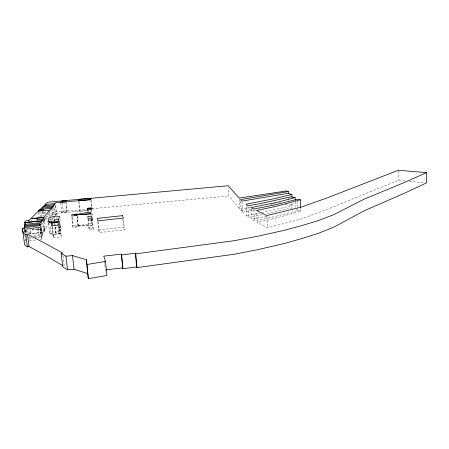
<?xml version="1.0" encoding="UTF-8"?>
<svg xmlns="http://www.w3.org/2000/svg" width="449" height="449" viewBox="0 0 449 449"><rect width="100%" height="100%" fill="white"/><g stroke="black" fill="none" stroke-linecap="round" stroke-linejoin="round"><path stroke-width="0.34" stroke-dasharray="2.25 1.68" d="M34.904 237.207L42.414 236.264L41.375 225.336M77.279 216.356L78.21 226.852L72.985 227.362L71.806 216.671M78.283 225.656L77.368 216.744M72.985 227.362L72.093 216.586M60.772 202.948L61.889 212.815L67.024 212.371L66.25 202.639M24.487 240.501L25.548 240.367L25.638 239.581M59.319 225.488L60.177 233.009L59.021 234.024L53.218 234.591L49.693 233.289L50.383 229.029L49.755 223.681M87.813 210.497L79.742 211.238L80.135 209.806L79.243 201.461M91.854 210.126L92.247 208.69L91.388 200.361M55.581 215.273L56.596 213.275L55.536 204.065M60.649 225.241L60.952 227.912L59.655 230.982L60.177 233.009L59.549 233.564L58.684 226.021M90.569 219.011L92.516 218.882L91.708 220.397L88.616 220.622L89.048 219.6M91.708 220.397L92.516 218.882M88.616 220.622L88.986 219.797L92.067 219.578M55.199 215.846L52.931 219.264L51.068 220.756M54.206 217.204L53.633 218.023L51.556 218.197M55.345 205.541L56.338 214.134L55.345 215.542L54.346 206.894M49.424 222.777C46.202 226.111 44.715 230.376 42.447 234.221L31.525 235.472M44.44 218.54L44.681 220.582L43.996 221.531L43.755 219.477M26.536 233.25L27.305 232.245L27.052 230.225M33.473 228.85L30.274 232.082L27.305 232.245M61.889 212.815L63.303 211.367L67.182 210.991M47.538 213.617C59.835 209.531 74.018 211.883 86.736 209.2M405.194 180.947L398.325 180.313L327.663 209.183L301.004 219.106L267.419 227.738L257.198 222.266L256.688 211.855M300.628 208.499L300.718 211.176L275.568 218.231L257.198 222.266M300.718 211.176L297.625 210.592L274.575 216.682L254.33 220.734L251.58 219.264L251.058 209.015M292.22 203.448L292.293 205.513L262.581 212.523M50.383 229.029L57.848 227.43L60.952 227.912M292.518 208.207L291.311 207.977L266.319 213.853M266.745 216.149L251.58 219.264M262.396 214.706L248.493 217.327L246.557 215.649L246.03 205.591M246.557 215.649L259.904 213.107M285.166 204.946L288.516 204.323L292.293 205.513M278.604 203.133L280.664 202.785M240.658 200.995L241.186 210.71L242.488 212.326L255.588 210.171M241.186 210.71L251.507 209.021M270.618 204.407L272.599 204.093M273.261 203.992L276.567 203.47M250.503 207.528L239.867 209.077L228.827 195.972L228.35 187.777M29.213 240.872L35.965 239.873M40.017 239.272L42.049 238.975L40.691 227.755M29.033 239.104L33.108 238.526M37.183 237.948L41.257 237.369L42.049 238.975M28.377 237.05L29.729 236.87M33.782 236.342L41.213 235.366L40.303 227.811M28.764 237.976L31.492 237.633M54.694 223.282L56.086 233.514L60.177 233.009M87.864 218.663L88.851 228.103L89.587 230.028L93.465 229.546L92.342 218.663M88.851 228.103L92.702 227.632L93.465 229.546M28.68 233.957L43.738 232.313L45.091 228.833L43.895 218.831M59.549 233.564L60.929 233.401L60.065 225.869M52.342 226.739L53.42 237.678L53.223 234.288L60.929 233.401L61.244 236.769L53.42 237.678L52.112 226.487M78.261 226.027L92.163 225.151L91.708 223.377L75.494 226.195L92.163 225.151L91.568 219.017M97.781 221.778L99.195 232.604L124.429 229.781L123.408 218.77M98.612 229.972L123.52 227.2L124.429 229.781M28.427 233.963L43.738 232.313L42.599 222.822M48.486 223.058L49.693 233.289L55.945 232.666L55.631 231.415L59.655 230.982L58.729 222.861M73.114 225.881L78.306 225.37L78.21 226.852L77.127 216.828M92.247 208.69L228.827 195.972M56.596 213.275L87.707 210.497M46.993 214.97L56.338 214.134M45.792 216.351L52.617 215.773M44.647 218.775L47.409 218.545M44.743 217.557L48.223 217.282M43.946 219.948L48.784 219.583M49.474 219.527L52.931 219.264L52.774 217.911M43.031 221.604L47.847 221.301M43.401 220.65L44.681 220.582M409.314 181.329L425.108 182.788M49.693 233.289L53.246 234.586M105.537 271.162L104.168 260.285M25.481 230.416L25.829 233.177M25.251 230.174L25.593 232.891M25.088 229.995L25.419 232.644M24.987 230.006L25.335 232.778M24.476 230.371L24.976 234.316M25.06 234.979L25.223 236.292M24.212 229.804L24.543 232.442M24.88 235.085L25.548 240.367M29.943 229.388L30.42 233.749L30.274 232.082M26.817 230.04L27.243 233.435M25.969 229.849L26.401 233.278M31.363 219.847L31.531 221.177M38.434 212.254L39.012 217.035M40.236 228.126L41.235 236.41M40.084 227.66L41.257 237.369L41.213 235.366M38.732 228.154L38.799 231.033L38.12 232.823L37.626 228.754M38.474 228.345L38.799 231.033L44.361 230.528L43.239 221.116M43.626 211.737L44.114 215.823M42.773 211.277L43.345 216.064M42.374 211.479L43.02 216.867M40.814 211.294L41.465 216.721M39.692 211.255L40.432 217.378M41.415 227.98L42.414 236.264M45.242 211.692L45.478 213.69M44.024 211.53L44.423 214.88M53.409 207.421L54.335 215.453M54.84 223.125L56.086 233.514M52.539 208.589L53.319 215.329M51.747 209.099L52.696 217.232M49.401 210.873L50.204 217.709M50.282 218.394L50.524 220.442M59.885 218.568L60.188 221.239M59.97 225.634L61.244 236.769M63.012 255.722L64.241 266.47M58.37 223.282L58.606 225.336M58.151 226.47L59.021 234.024M56.697 217.451L56.855 218.781M57.388 223.434L57.848 227.43M62.36 203.01L63.303 211.367M65.924 202.51L67.024 212.371M78.682 201.388L79.742 211.238M88.335 210.177L88.475 211.552M87.982 210.16L88.127 211.535M87.533 210.255L87.678 211.636M88.447 219.134L89.587 230.028M90.838 200.293L91.512 206.849M91.529 209.273L92.163 215.447M91.074 209.941L91.214 211.316M91.501 214.072L91.641 215.447M91.792 218.871L92.702 227.632M91.231 218.758L91.708 223.377M98.073 221.542L99.195 232.604M122.762 219.045L123.52 227.2M241.921 201.826L242.488 212.326M239.306 198.755L239.867 209.077M247.932 206.506L248.493 217.327M253.78 209.717L254.33 220.734M266.897 216.278L267.419 227.738M288.28 198.172L288.387 200.905M291.148 203.795L291.311 207.977M297.294 201.27L297.625 210.592M295.285 201.764L295.487 207.371M398.302 170.951L398.325 180.313M45.091 228.833L32.597 229.854L45.091 228.833"/><path stroke-width="0.67" d="M300.606 207.831L300.325 199.811L275.063 206.579L256.62 210.469L266.863 215.604L300.594 207.309L327.372 197.824L398.302 170.278L426.55 172.624L426.483 182.911L404.689 193.121L364.184 210.783L334.039 227.065L318.392 233.323L302.575 238.34L284.11 243.554L257.743 249.65L234.473 254.213L137.001 267.604L136.608 266.947L135.368 253.202L121.578 254.981L121.404 254.151L103.753 256.149L105.493 261.397L106.907 275.478L88.296 278.722L86.404 259.752L72.542 255.61L65.958 256.166L61.193 253.421L62.737 266.874L67.502 269.793L74.057 269.237L87.886 273.666L88.296 278.722M63.034 265.763L44.939 255.178L29.005 246.529L27.131 246.827L24.65 244.89L22.45 228.676L24.044 228.479L24.145 227.738L39.832 225.583L39.804 223.692L24.875 225.589L24.145 227.738L25.004 229.327L40.612 227.099L39.821 224.674L40.999 224.528L41.044 222.603C44.372 214.936 51.192 209.745 55.384 202.746L90.771 199.637L91.175 198.278L228.232 185.729L239.266 198.065L286.428 190.954L288.32 191.571L288.393 193.603M76.981 215.492L77.082 214.094L71.874 214.594L71.733 215.997L76.981 215.492L77.037 214.712L90.99 213.831L90.546 212.158L86.444 212.613L74.259 214.886L90.99 213.831M40.999 224.528L24.549 226.537L25.879 222.558L36.717 221.295L37.514 218.141L43.738 217.496L42.358 220.79L24.308 222.693L24.824 226.773M87.46 209.565L88.122 208.117L91.383 207.904L90.563 209.341L87.46 209.565L88.122 208.117M58.336 219.471L59.655 216.564L56.546 216.121L53.886 216.48L49.048 217.658L48.324 221.694L51.854 222.912L57.68 222.35L58.847 221.385L58.336 219.471L54.301 219.892L54.739 221.879L58.847 221.385L58.213 221.913M90.563 209.341L91.383 207.904M90.771 199.637L78.614 200.731L79.018 199.373L91.175 198.278L48.694 202.106L45.781 203.419L45.966 204.155L41.976 208.106L52.381 207.242L55.12 203.56L45.747 204.385C39.742 209.447 34.444 215.122 28.848 220.627L25.868 220.796L24.308 222.693M38.266 210.884L39.529 209.896L43.385 209.7L42.694 210.598L38.266 210.884L49.323 210.194M426.55 172.624L404.684 182.35L364.027 199.193L333.747 214.706L318.021 220.684L302.132 225.488L283.583 230.494L257.086 236.365L233.704 240.771L135.755 253.825L135.368 253.202M295.234 200.361L295.133 197.56L278.369 201.999L250.991 207.651L253.747 209.026L274.075 205.114L297.221 199.272L300.325 199.811M61.193 253.421L62.703 253.034L43.401 242.415L27.473 234.294L25.587 234.586L23.112 232.762L22.45 228.676M291.985 197.251L291.884 194.496L274.827 198.559L245.957 204.25L247.899 205.827L261.857 203.302L290.89 196.83L295.133 197.56M288.32 191.571L240.585 199.603L241.882 201.124L288.095 193.384L291.884 194.496M86.78 264.54L105.493 261.397M121.404 254.151L122.886 268.771L136.608 266.947M106.497 269.77L122.706 267.89M52.033 225.83L59.891 224.938L59.594 221.755L51.865 222.625L52.033 225.83L51.882 222.906L48.324 221.694L54.604 221.082L54.301 219.892M25.279 224.36L41.044 222.603M43.738 217.496L31.2 218.511L37.514 218.141M37.413 219.6L42.997 219.101M36.717 221.295L42.358 220.79M44.53 205.698L54.116 204.896M43.469 206.837L53.251 206.08M40.573 209.262L51.669 208.42M87.836 208.785L90.928 208.561M25.801 234.614L27.344 246.86M24.145 227.738L24.308 229.052M27.473 234.294L29.005 246.529M65.958 256.166L67.502 269.793M72.542 255.61L74.057 269.237M86.404 259.752L86.848 263.928M86.994 265.314L87.813 272.97M121.578 254.981L122.886 268.771M135.755 253.825L137.001 267.604M28.848 220.627L28.983 222.199M66.014 200.551L65.851 201.854L60.699 202.291L62.125 200.916L66.014 200.551M92.27 217.984L88.374 218.455L87.65 216.637L91.512 216.177L92.27 217.984M122.442 215.649L97.433 218.366L98 220.852L123.34 218.085L122.442 215.649"/></g></svg>
